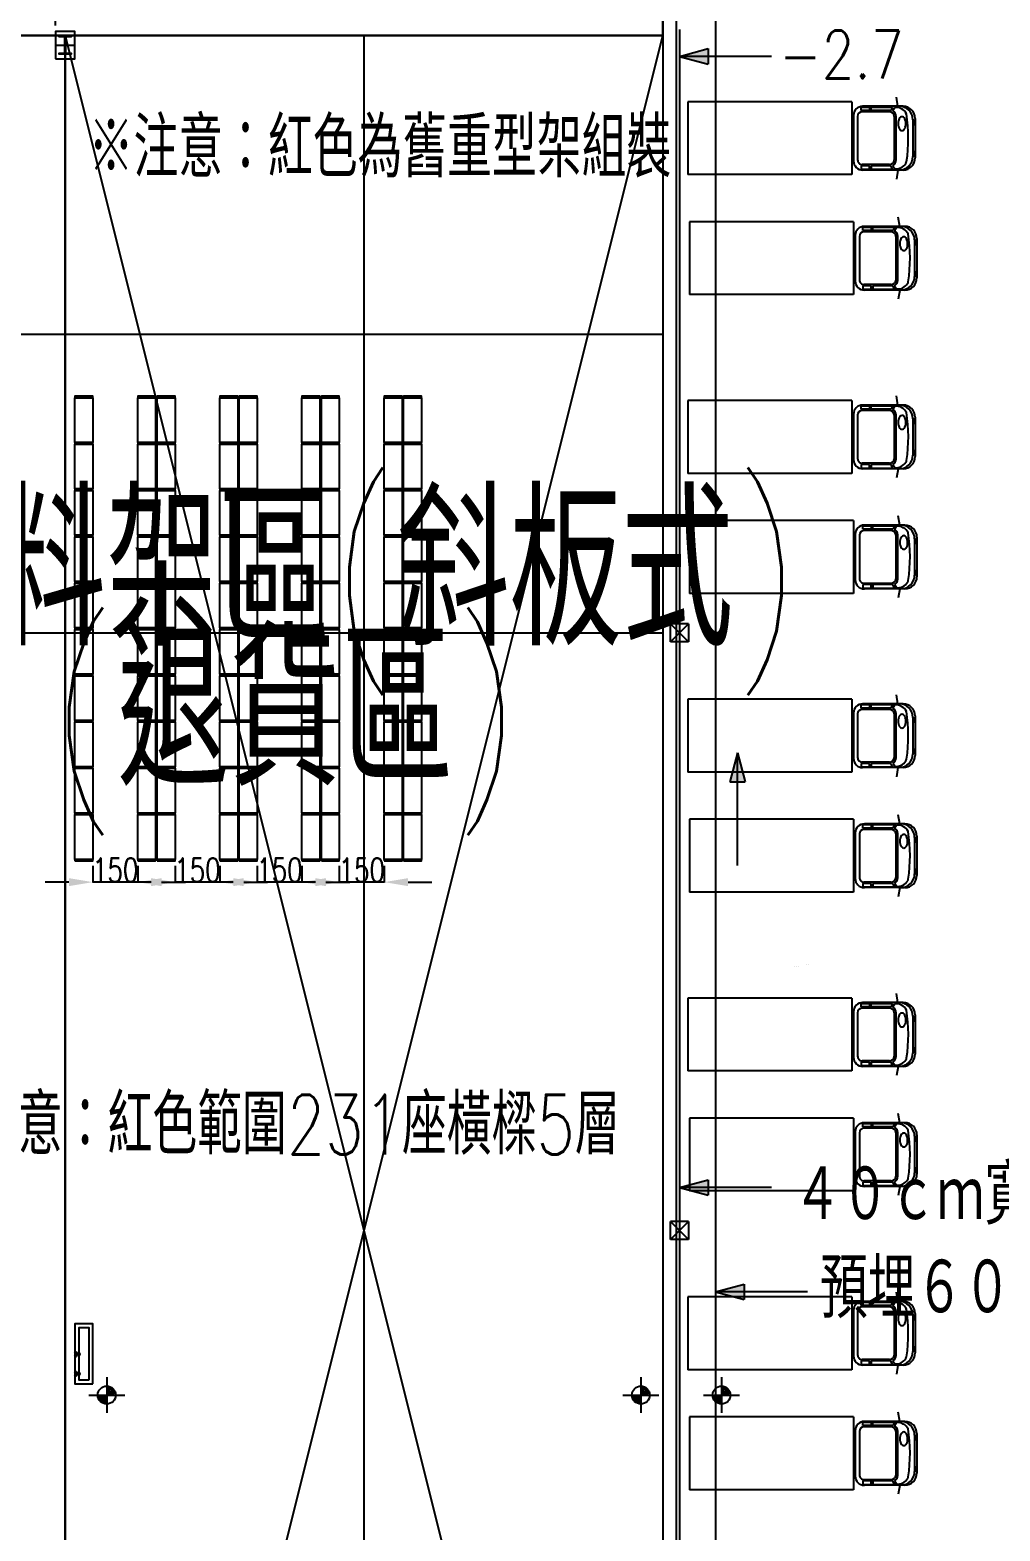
# Model space of a CAD drawing. Extents: x -40736 to 716455, y -65544 to 37405.
# Drawn here: x 358273 to 361520, y -38649 to -33625 of the extents above; entities that cross this region are included whole.
import ezdxf
from ezdxf.enums import TextEntityAlignment as Align

# ---------------------------------------------------------------- set-up
doc = ezdxf.new("R2010")
doc.units = 0
doc.header["$LTSCALE"] = 600
doc.header["$MEASUREMENT"] = 0
doc.linetypes.add('HIDDEN2', pattern=[0.1875, 0.125, -0.0625])
doc.layers.get('0').update_dxf_attribs({"linetype": 'CONTINUOUS'})
doc.layers.get('DEFPOINTS').update_dxf_attribs({"linetype": 'CONTINUOUS'})
for name, color, linetype in [('C4', 4, 'CONTINUOUS'), ('C6', 6, 'CONTINUOUS'), ('C7', 7, 'CONTINUOUS'), ('CAR', 3, 'CONTINUOUS'), ('DTOILET', 4, 'CONTINUOUS'), ('底圖', 253, 'CONTINUOUS'), ('消防箱', 121, 'CONTINUOUS')]:
    doc.layers.add(name, color=color, linetype=linetype)
doc.styles.get("Standard").update_dxf_attribs({"font": 'txt.shx', "width": 0.75, "bigfont": 'chineset.shx'})
doc.styles.add('SUNG', font='txt.shx', dxfattribs={"width": 0.8, "bigfont": 'chineset.shx'})
doc.dimstyles.new('a', dxfattribs={"dimtxt": 100, "dimasz": 100, "dimexe": 1.25, "dimexo": 20, "dimtad": 1, "dimdec": 0, "dimdsep": 46, "dimtxsty": 'Standard', "dimcen": 2.5, "dimclrd": 3, "dimclre": 3, "dimclrt": 1, "dimadec": 0, "dimazin": 0, "dimtfac": 1, "dimtdec": 0, "dimtmove": 0, "dimatfit": 3, "dimfxl": 1, "dimarcsym": 0})

# ---------------------------------------------------------------- blocks, each defined once
blk = doc.blocks.new('PCAR1', base_point=(216.6, 1624.6))
at = {"layer": 'CAR'}
for p, q in [((216.6, 1624.6), (351.9, 1624.6)), ((233.6, 1624.6), (239, 1655.2)), ((250.7, 1610.1), (244.2, 1620.8)), ((323.3, 1622.1), (251.5, 1622.1)), ((251.5, 1622.1), (257, 1610.5)), ((257, 1610.5), (323.3, 1610.5)), ((323.3, 1610.5), (323.3, 1622.1)), ((356.8, 1622.1), (329, 1622.1)), ((329, 1622.1), (329, 1610.5)), ((329, 1610.5), (356.8, 1610.5)), ((356.8, 1610.5), (356.8, 1622.1)), ((388.5, 1396), (388.5, 1639.9)), ((388.5, 1639.9), (937.1, 1639.9)), ((937.1, 1396), (937.1, 1639.9)), ((175.9, 1451.9), (175.9, 1584)), ((183.6, 1457), (183.6, 1578.9)), ((240, 1591.3), (240, 1444.6)), ((246.8, 1445), (246.8, 1590.9)), ((262, 1606.2), (353.5, 1606.2)), ((368.7, 1445), (368.7, 1590.9)), ((382.3, 1441.8), (382.3, 1594.2)), ((216.6, 1411.3), (351.9, 1411.3)), ((233.6, 1411.3), (239, 1380.7)), ((250.7, 1425.8), (244.2, 1415.1)), ((251.5, 1413.8), (257, 1425.4)), ((323.3, 1413.8), (251.5, 1413.8)), ((257, 1425.4), (323.3, 1425.4)), ((262, 1429.7), (353.5, 1429.7)), ((323.3, 1425.4), (323.3, 1413.8)), ((329, 1413.8), (329, 1425.4)), ((329, 1425.4), (356.8, 1425.4)), ((356.8, 1413.8), (329, 1413.8)), ((356.8, 1425.4), (356.8, 1413.8)), ((388.5, 1396), (937.1, 1396))]:
    blk.add_line(p, q, dxfattribs=at)
blk.add_lwpolyline([(220.2, 1492.3, 0.15854), (215.6, 1490.8, 0.106465), (210.9, 1485.5, 0.07162), (207.9, 1477.7, 0.071565), (207.1, 1469.3, 0.057969), (208.2, 1460.1, 0.07162), (210.9, 1453.1, 0.106465), (215.6, 1447.9, 0.15854), (220.2, 1446.4, 0.15854), (224.7, 1447.9, 0.106465), (229.4, 1453.1, 0.07162), (232.2, 1460.1, 0.057969), (233.2, 1469.3, 0.057969), (232.2, 1478.5, 0.07162), (229.4, 1485.5, 0.106465), (224.7, 1490.8, 0.15854)], format="xyb", close=True, dxfattribs=at)
for centre, radius, start, end in [((216.6, 1584), 40.6, 90, 180), ((229.3, 1578.9), 45.7, 90, 180), ((240.9, 1580.7), 40.2, 85.2278, 147.2096), ((262, 1590.9), 22.3, 120.7075, 180), ((351.9, 1594.2), 30.5, 0, 90), ((194.4, 1570.5), 15.3, 134.4871, 225.1562), ((725.7, 1518), 526.7, 171.4226, 188.8918), ((219.9, 1594.2), 15.2, 147.2096, 171.4226), ((262, 1590.9), 15.2, 90, 180), ((353.5, 1590.9), 15.2, 0, 90), ((194.4, 1465.4), 15.3, 134.8438, 225.5129), ((229.3, 1457), 45.7, 180, 270), ((216.6, 1451.9), 40.6, 180, 270), ((219.9, 1441.7), 15.2, 188.5774, 212.7904), ((240.9, 1455.2), 40.2, 207.6368, 274.7722), ((262, 1445), 22.3, 180, 239.2925), ((262, 1445), 15.2, 180, 270), ((351.9, 1441.8), 30.5, 270, 0), ((353.5, 1445), 15.2, 270, 0)]:
    blk.add_arc(centre, radius, start, end, dxfattribs=at)
blk = doc.blocks.new('*X413')
at = {"layer": 'C6', "color": 0}
for p, q in [((11763.7, 29453.8), (11764.5, 29454.6)), ((11763.7, 29452.9), (11765.3, 29454.6)), ((11764.6, 29452.1), (11767.1, 29454.6)), ((11765.5, 29452.1), (11768, 29454.6)), ((11767.3, 29452.1), (11769.8, 29454.6)), ((11768.1, 29452.1), (11770.6, 29454.6)), ((11769.9, 29452.1), (11772.4, 29454.6)), ((11770.8, 29452.1), (11773.3, 29454.6)), ((11772.6, 29452.1), (11775.1, 29454.6)), ((11773.4, 29452.1), (11775.9, 29454.6)), ((11775.2, 29452.1), (11777.7, 29454.6)), ((11776.1, 29452.1), (11778.6, 29454.6)), ((11777.9, 29452.1), (11780.4, 29454.6)), ((11778.7, 29452.1), (11781.2, 29454.6)), ((11780.5, 29452.1), (11783, 29454.6)), ((11781.4, 29452.1), (11783.9, 29454.6)), ((11782.9, 29451.8), (11785.7, 29454.6)), ((11782.9, 29450.9), (11786.5, 29454.6)), ((11782.9, 29449.1), (11784.5, 29450.7)), ((11782.9, 29448.2), (11784.5, 29449.8)), ((11782.9, 29446.5), (11784.5, 29448.1)), ((11782.9, 29445.6), (11784.5, 29447.2)), ((11782.9, 29443.8), (11784.5, 29445.4)), ((11782.9, 29442.9), (11784.5, 29444.5)), ((11782.9, 29441.2), (11784.5, 29442.8)), ((11782.9, 29440.3), (11784.5, 29441.9)), ((11782.9, 29438.5), (11784.5, 29440.1)), ((11782.9, 29437.6), (11784.5, 29439.2)), ((11785.8, 29452.1), (11788.3, 29454.6)), ((11786.7, 29452.1), (11789.2, 29454.6)), ((11788.5, 29452.1), (11791, 29454.6)), ((11789.4, 29452.1), (11791.9, 29454.6)), ((11791.1, 29452.1), (11793.6, 29454.6)), ((11792, 29452.1), (11794.5, 29454.6)), ((11793.8, 29452.1), (11796.3, 29454.6)), ((11794.7, 29452.1), (11797.2, 29454.6)), ((11796.4, 29452.1), (11798.9, 29454.6)), ((11797.3, 29452.1), (11799.8, 29454.6)), ((11799.1, 29452.1), (11801.6, 29454.6)), ((11800, 29452.1), (11802.5, 29454.6)), ((11801.7, 29452.1), (11803.7, 29454)), ((11802.6, 29452.1), (11803.7, 29453.1)), ((11763.7, 29395.4), (11765.3, 29397.1)), ((11763.7, 29394.6), (11766.2, 29397.1)), ((11765.4, 29394.6), (11767.9, 29397.1)), ((11766.3, 29394.6), (11768.8, 29397.1)), ((11768.1, 29394.6), (11770.6, 29397.1)), ((11769, 29394.6), (11771.5, 29397.1)), ((11770.7, 29394.6), (11773.2, 29397.1)), ((11771.6, 29394.6), (11774.1, 29397.1)), ((11773.4, 29394.6), (11775.9, 29397.1)), ((11774.3, 29394.6), (11776.8, 29397.1)), ((11776, 29394.6), (11778.5, 29397.1)), ((11776.9, 29394.6), (11779.4, 29397.1)), ((11778.7, 29394.6), (11781.2, 29397.1)), ((11779.6, 29394.6), (11782.1, 29397.1)), ((11781.3, 29394.6), (11784.5, 29397.7)), ((11782.2, 29394.6), (11784.7, 29397.1)), ((11782.9, 29435.9), (11784.5, 29437.5)), ((11782.9, 29435), (11784.5, 29436.6)), ((11782.9, 29433.2), (11784.5, 29434.8)), ((11782.9, 29432.3), (11784.5, 29433.9)), ((11782.9, 29430.6), (11784.5, 29432.2)), ((11782.9, 29429.7), (11784.5, 29431.3)), ((11782.9, 29427.9), (11784.5, 29429.5)), ((11782.9, 29427), (11784.5, 29428.6)), ((11782.9, 29425.3), (11784.5, 29426.9)), ((11782.9, 29424.4), (11784.5, 29426)), ((11782.9, 29422.6), (11784.5, 29424.2)), ((11782.9, 29421.7), (11784.5, 29423.3)), ((11782.9, 29420), (11784.5, 29421.6)), ((11782.9, 29419.1), (11784.5, 29420.7)), ((11782.9, 29417.3), (11784.5, 29418.9)), ((11782.9, 29416.4), (11784.5, 29418)), ((11782.9, 29414.6), (11784.5, 29416.2)), ((11782.9, 29413.8), (11784.5, 29415.4)), ((11782.9, 29412), (11784.5, 29413.6)), ((11782.9, 29411.1), (11784.5, 29412.7)), ((11782.9, 29409.3), (11784.5, 29410.9)), ((11782.9, 29408.5), (11784.5, 29410.1)), ((11782.9, 29406.7), (11784.5, 29408.3)), ((11782.9, 29405.8), (11784.5, 29407.4)), ((11782.9, 29404), (11784.5, 29405.6)), ((11782.9, 29403.2), (11784.5, 29404.8)), ((11782.9, 29401.4), (11784.5, 29403)), ((11782.9, 29400.5), (11784.5, 29402.1)), ((11782.9, 29398.7), (11784.5, 29400.3)), ((11782.9, 29397.9), (11784.5, 29399.5)), ((11784, 29394.6), (11786.5, 29397.1)), ((11784.9, 29394.6), (11787.4, 29397.1)), ((11786.7, 29394.6), (11789.2, 29397.1)), ((11787.5, 29394.6), (11790, 29397.1)), ((11789.3, 29394.6), (11791.8, 29397.1)), ((11790.2, 29394.6), (11792.7, 29397.1)), ((11792, 29394.6), (11794.5, 29397.1)), ((11792.8, 29394.6), (11795.3, 29397.1)), ((11794.6, 29394.6), (11797.1, 29397.1)), ((11795.5, 29394.6), (11798, 29397.1)), ((11797.3, 29394.6), (11799.8, 29397.1)), ((11798.1, 29394.6), (11800.6, 29397.1)), ((11799.9, 29394.6), (11802.4, 29397.1)), ((11800.8, 29394.6), (11803.3, 29397.1)), ((11802.6, 29394.6), (11803.7, 29395.7)), ((11803.4, 29394.6), (11803.7, 29394.8))]:
    blk.add_line(p, q, dxfattribs=at)
blk = doc.blocks.new('*D609')
at = {"layer": 'DEFPOINTS', "color": 0}
for p in [(358358.8, -33492.8), (358108.8, -33646.8), (358358.8, -33629.8)]:
    blk.add_point(p, dxfattribs=at)
at = {"layer": '消防箱', "color": 3, "lineweight": -2}
for p, q in [((358108.8, -33626.8), (358108.8, -33491.5)), ((358208.8, -33492.8), (358258.8, -33492.8)), ((358358.8, -33609.8), (358358.8, -33491.5))]:
    blk.add_line(p, q, dxfattribs=at)
at = {"layer": '消防箱', "color": 3}
for points in [[(358208.8, -33476.1), (358208.8, -33509.5), (358108.8, -33492.8)], [(358258.8, -33476.1), (358258.8, -33509.5), (358358.8, -33492.8)]]:
    blk.add_solid(points, dxfattribs=at)
at = {"layer": '消防箱', "color": 1, "insert": (358233.8, -33442.2), "char_height": 100, "attachment_point": 5}
blk.add_mtext('250', dxfattribs=at)
blk = doc.blocks.new('A$C29EB08BE')
for points in [[(0, 1550), (60, 1550), (60, 1555), (0, 1555)], [(0, 1550), (60, 1550), (60, 1400), (0, 1400)], [(0, 1395), (60, 1395), (60, 1400), (0, 1400)], [(0, 1395), (60, 1395), (60, 1245), (0, 1245)], [(0, 1240), (60, 1240), (60, 1245), (0, 1245)], [(0, 1240), (60, 1240), (60, 1090), (0, 1090)], [(0, 1085), (60, 1085), (60, 1090), (0, 1090)], [(0, 1085), (60, 1085), (60, 935), (0, 935)], [(0, 930), (60, 930), (60, 935), (0, 935)], [(0, 930), (60, 930), (60, 780), (0, 780)], [(0, 775), (60, 775), (60, 780), (0, 780)], [(0, 775), (60, 775), (60, 625), (0, 625)], [(0, 620), (60, 620), (60, 625), (0, 625)], [(0, 620), (60, 620), (60, 470), (0, 470)], [(0, 465), (60, 465), (60, 470), (0, 470)], [(0, 465), (60, 465), (60, 315), (0, 315)], [(0, 310), (60, 310), (60, 315), (0, 315)], [(0, 310), (60, 310), (60, 160), (0, 160)], [(0, 155), (60, 155), (60, 160), (0, 160)], [(0, 155), (60, 155), (60, 5), (0, 5)], [(0, 0), (60, 0), (60, 5), (0, 5)]]:
    blk.add_lwpolyline(points, close=True)
blk = doc.blocks.new('*D656')
at = {"color": 3, "lineweight": -2}
for p, q in [((358483.8, -36422.4), (358483.8, -36478.4)), ((358633.8, -36422.4), (358633.8, -36478.4)), ((358403.8, -36477.4), (358323.8, -36477.4)), ((358633.8, -36477.4), (358483.8, -36477.4)), ((358713.8, -36477.4), (358793.8, -36477.4))]:
    blk.add_line(p, q, dxfattribs=at)
at = {"color": 3}
for points in [[(358403.8, -36464.1), (358403.8, -36490.8), (358483.8, -36477.4)], [(358713.8, -36464.1), (358713.8, -36490.8), (358633.8, -36477.4)]]:
    blk.add_solid(points, dxfattribs=at)
at = {"layer": 'DEFPOINTS', "color": 0}
for p in [(358483.8, -36406.4), (358633.8, -36406.4), (358483.8, -36477.4)]:
    blk.add_point(p, dxfattribs=at)
at = {"color": 1, "insert": (358558.8, -36436.9), "char_height": 80, "attachment_point": 5}
blk.add_mtext('150', dxfattribs=at)
blk = doc.blocks.new('*D657')
at = {"color": 3, "lineweight": -2}
for p, q in [((358758.8, -36422.4), (358758.8, -36478.4)), ((358908.8, -36422.4), (358908.8, -36478.4)), ((358678.8, -36477.4), (358598.8, -36477.4)), ((358908.8, -36477.4), (358758.8, -36477.4)), ((358988.8, -36477.4), (359068.8, -36477.4))]:
    blk.add_line(p, q, dxfattribs=at)
at = {"color": 3}
for points in [[(358678.8, -36464.1), (358678.8, -36490.8), (358758.8, -36477.4)], [(358988.8, -36464.1), (358988.8, -36490.8), (358908.8, -36477.4)]]:
    blk.add_solid(points, dxfattribs=at)
at = {"layer": 'DEFPOINTS', "color": 0}
for p in [(358758.8, -36406.4), (358908.8, -36406.4), (358758.8, -36477.4)]:
    blk.add_point(p, dxfattribs=at)
at = {"color": 1, "insert": (358833.8, -36436.9), "char_height": 80, "attachment_point": 5}
blk.add_mtext('150', dxfattribs=at)
blk = doc.blocks.new('*D658')
at = {"color": 3, "lineweight": -2}
for p, q in [((359033.8, -36422.4), (359033.8, -36478.4)), ((359183.8, -36422.4), (359183.8, -36478.4)), ((358953.8, -36477.4), (358873.8, -36477.4)), ((359183.8, -36477.4), (359033.8, -36477.4)), ((359263.8, -36477.4), (359343.8, -36477.4))]:
    blk.add_line(p, q, dxfattribs=at)
at = {"color": 3}
for points in [[(358953.8, -36464.1), (358953.8, -36490.8), (359033.8, -36477.4)], [(359263.8, -36464.1), (359263.8, -36490.8), (359183.8, -36477.4)]]:
    blk.add_solid(points, dxfattribs=at)
at = {"layer": 'DEFPOINTS', "color": 0}
for p in [(359033.8, -36406.4), (359183.8, -36406.4), (359033.8, -36477.4)]:
    blk.add_point(p, dxfattribs=at)
at = {"color": 1, "insert": (359108.8, -36436.9), "char_height": 80, "attachment_point": 5}
blk.add_mtext('150', dxfattribs=at)
blk = doc.blocks.new('*D659')
at = {"color": 3, "lineweight": -2}
for p, q in [((359308.8, -36422.4), (359308.8, -36478.4)), ((359458.8, -36422.4), (359458.8, -36478.4)), ((359228.8, -36477.4), (359148.8, -36477.4)), ((359458.8, -36477.4), (359308.8, -36477.4)), ((359538.8, -36477.4), (359618.8, -36477.4))]:
    blk.add_line(p, q, dxfattribs=at)
at = {"color": 3}
for points in [[(359228.8, -36464.1), (359228.8, -36490.8), (359308.8, -36477.4)], [(359538.8, -36464.1), (359538.8, -36490.8), (359458.8, -36477.4)]]:
    blk.add_solid(points, dxfattribs=at)
at = {"layer": 'DEFPOINTS', "color": 0}
for p in [(359308.8, -36406.4), (359458.8, -36406.4), (359308.8, -36477.4)]:
    blk.add_point(p, dxfattribs=at)
at = {"color": 1, "insert": (359383.8, -36436.9), "char_height": 80, "attachment_point": 5}
blk.add_mtext('150', dxfattribs=at)

msp = doc.modelspace()

# ---------------------------------------------------------------- linework, layer by layer
at = {"color": 1, "linetype": 'Continuous'}
msp.add_line((358358.78957, -33675.79681), (358423.78957, -33675.79681), dxfattribs=at)
at = {"color": 0}
msp.add_lwpolyline([(360437.28956, -32043.29681), (348358.78957, -32043.29681), (348358.78957, -49721.79681), (360437.28956, -49721.79681)], close=True, dxfattribs=at)
at = {"color": 1}
msp.add_lwpolyline([(358358.78957, -33721.79681), (358423.78957, -33721.79681), (358423.78957, -33629.79681), (358358.78957, -33629.79681)], close=True, dxfattribs=at)
msp.add_lwpolyline([(358371.28957, -33645.79681), (358411.28957, -33645.79681), (358411.28957, -33648.29681), (358392.08957, -33648.29681), (358392.08957, -33703.29681), (358411.28957, -33703.29681), (358411.28957, -33705.79681), (358371.28957, -33705.79681), (358371.28957, -33703.29681), (358390.48957, -33703.29681), (358390.48957, -33648.29681), (358371.28957, -33648.29681), (358371.28957, -33645.79681)], dxfattribs=at)
at = {"layer": 'C4', "linetype": 'Continuous', "const_width": 0.1}
msp.add_lwpolyline([(360948.40105, -36761.3184), (360831.28956, -36761.3184), (360881.99933, -36751.40769), (360831.28956, -36761.3184)], dxfattribs=at)
at = {"layer": 'C7', "linetype": 'HIDDEN2', "const_width": 0.1}
msp.add_lwpolyline([(360391.28956, -33629.79681), (360827.28956, -33629.79681), (360827.28956, -39721.79681), (360391.28956, -39721.79681)], dxfattribs=at)
at = {"layer": 'DTOILET'}
for p, q in [((358423.78957, -38049.66856), (358428.78957, -38049.66856)), ((358423.78957, -38052.16856), (358428.78957, -38052.16856)), ((358434.93449, -38055.53925), (358423.78957, -38054.66856)), ((358434.93449, -38058.79786), (358423.78957, -38059.66856)), ((358423.78957, -38062.16856), (358428.78957, -38062.16856)), ((358423.78957, -38064.66856), (358428.78957, -38064.66856)), ((358428.05734, -38050.40079), (358424.5218, -38053.93632)), ((358428.05734, -38053.93632), (358424.5218, -38050.40079)), ((358428.05734, -38060.40079), (358424.5218, -38063.93632)), ((358428.05734, -38063.93632), (358424.5218, -38060.40079)), ((358426.28957, -38049.66856), (358426.28957, -38054.66856)), ((358426.28957, -38059.66856), (358426.28957, -38064.66856)), ((358428.78957, -38049.66856), (358428.78957, -38055.05918)), ((358428.78957, -38059.27793), (358428.78957, -38064.66856)), ((358423.78957, -38115.27945), (358428.78957, -38115.27945)), ((358423.78957, -38117.77945), (358428.78957, -38117.77945)), ((358434.93449, -38121.15015), (358423.78957, -38120.27945)), ((358434.93449, -38124.40876), (358423.78957, -38125.27945)), ((358423.78957, -38127.77945), (358428.78957, -38127.77945)), ((358428.05734, -38116.01169), (358424.5218, -38119.54722)), ((358428.05734, -38119.54722), (358424.5218, -38116.01169)), ((358428.05734, -38126.01169), (358424.5218, -38129.54722)), ((358428.05734, -38129.54722), (358424.5218, -38126.01169)), ((358426.28957, -38115.27945), (358426.28957, -38120.27945)), ((358426.28957, -38125.27945), (358426.28957, -38130.27945)), ((358428.78957, -38115.27945), (358428.78957, -38120.67008)), ((358428.78957, -38124.88883), (358428.78957, -38130.27945)), ((358423.78957, -38130.27945), (358428.78957, -38130.27945))]:
    msp.add_line(p, q, dxfattribs=at)
for centre, radius in [((358426.28957, -38052.16856), 2.5), ((358426.28957, -38062.16856), 2.5), ((358426.28957, -38057.29233), 1), ((358426.28957, -38117.77945), 2.5), ((358426.28957, -38127.77945), 2.5), ((358426.28957, -38122.90323), 1)]:
    msp.add_circle(centre, radius, dxfattribs=at)
for centre, radius, start, end in [((358437.28957, -38057.16856), 3.5, 208.77832427, 151.22167573), ((358434.93449, -38057.16856), 1.6293, 270, 90), ((358437.28957, -38057.16856), 2.5, 219.07284829, 140.92715172), ((358437.28957, -38122.77945), 3.5, 208.77832427, 151.22167573), ((358434.93449, -38122.77945), 1.6293, 270, 90), ((358437.28957, -38122.77945), 2.5, 219.07284829, 140.92715172)]:
    msp.add_arc(centre, radius, start, end, dxfattribs=at)
at = {"layer": '底圖', "color": 253}
for p, q in [((360567.90038, -30423.32065), (360567.90038, -43681.55583)), ((360391.29137, -33643.32065), (360391.29137, -31743.32065)), ((335391.29017, -33643.31825), (358391.28837, -33643.31825)), ((358391.28837, -33643.31825), (358391.28837, -43643.31825)), ((358391.28837, -41643.31845), (358391.28837, -33643.31825)), ((358391.28837, -33643.31825), (360391.29137, -41643.31845)), ((358391.28837, -33643.31825), (360391.29137, -33643.31825)), ((358391.28837, -41643.31845), (360391.29137, -33643.32065)), ((359391.28837, -33643.31825), (359391.28837, -43643.31825)), ((360391.29137, -33643.31825), (360391.29137, -41643.31845)), ((360447.24102, -33623.31825), (360447.24102, -43624.23374)), ((360447.24102, -33713.47376), (360543.8336, -33687.59185)), ((360543.8336, -33687.59185), (360543.8336, -33739.35566)), ((360447.24102, -33713.47376), (360543.8336, -33739.35566)), ((360755.42796, -33713.47376), (360447.24102, -33713.47376)), ((335391.29017, -34643.31885), (360391.29137, -34643.31885)), ((360477.24102, -35613.31885), (360417.24102, -35613.31885)), ((360477.24102, -35613.31885), (360417.24102, -35673.31885)), ((360417.24102, -35613.31885), (360477.24102, -35673.31885)), ((360417.24102, -35673.31885), (360417.24102, -35613.31885)), ((360477.24102, -35613.31885), (360477.24102, -35673.31885)), ((335391.29017, -35643.31885), (360391.29137, -35643.31885)), ((360477.24102, -35673.31885), (360417.24102, -35673.31885)), ((360641.64599, -36045.03941), (360615.76408, -36141.63199)), ((360641.64599, -36045.03941), (360667.52789, -36141.63199)), ((360641.64599, -36422.19849), (360641.64599, -36045.03941)), ((360615.76408, -36141.63199), (360667.52789, -36141.63199)), ((360447.24102, -37499.12479), (360543.8336, -37473.24288)), ((360543.8336, -37473.24288), (360543.8336, -37525.00669)), ((360447.24102, -37499.12479), (360543.8336, -37525.00669)), ((360755.42796, -37499.12479), (360447.24102, -37499.12479)), ((360477.24102, -37613.31885), (360417.24102, -37613.31885)), ((360477.24102, -37613.31885), (360417.24102, -37673.31885)), ((360417.24102, -37613.31885), (360477.24102, -37673.31885)), ((360417.24102, -37673.31885), (360417.24102, -37613.31885)), ((360477.24102, -37613.31885), (360477.24102, -37673.31885)), ((360477.24102, -37673.31885), (360417.24102, -37673.31885)), ((360567.90038, -37848.8913), (360664.49296, -37823.0094)), ((360664.49296, -37823.0094), (360664.49296, -37874.77321)), ((360567.90038, -37848.8913), (360664.49296, -37874.77321)), ((360876.08732, -37848.8913), (360567.90038, -37848.8913)), ((358530.33252, -38134.12054), (358530.33252, -38254.12054)), ((358534.33252, -38190.12054), (358534.33252, -38168.43007)), ((358538.33252, -38186.12054), (358538.33252, -38173.62664)), ((360318.13466, -38134.12054), (360318.13466, -38254.12054)), ((360322.13466, -38190.12054), (360322.13466, -38168.43007)), ((360326.13466, -38186.12054), (360326.13466, -38173.62664)), ((360588.13466, -38134.12054), (360588.13466, -38254.12054)), ((360592.13466, -38190.12054), (360592.13466, -38168.43007)), ((360596.13466, -38186.12054), (360596.13466, -38173.62664)), ((358470.33252, -38194.12054), (358590.33252, -38194.12054)), ((358526.33252, -38198.12054), (358504.64206, -38198.12054)), ((358522.33252, -38202.12054), (358509.83862, -38202.12054)), ((358522.33252, -38214.61444), (358522.33252, -38202.12054)), ((358526.33252, -38219.81101), (358526.33252, -38198.12054)), ((358556.02299, -38190.12054), (358534.33252, -38190.12054)), ((358550.82642, -38186.12054), (358538.33252, -38186.12054)), ((360258.13466, -38194.12054), (360378.13466, -38194.12054)), ((360314.13466, -38198.12054), (360292.44419, -38198.12054)), ((360310.13466, -38202.12054), (360297.64075, -38202.12054)), ((360310.13466, -38214.61444), (360310.13466, -38202.12054)), ((360314.13466, -38219.81101), (360314.13466, -38198.12054)), ((360343.82512, -38190.12054), (360322.13466, -38190.12054)), ((360338.62856, -38186.12054), (360326.13466, -38186.12054)), ((360528.13466, -38194.12054), (360648.13466, -38194.12054)), ((360584.13466, -38198.12054), (360562.44419, -38198.12054)), ((360580.13466, -38202.12054), (360567.64075, -38202.12054)), ((360580.13466, -38214.61444), (360580.13466, -38202.12054)), ((360584.13466, -38219.81101), (360584.13466, -38198.12054)), ((360613.82512, -38190.12054), (360592.13466, -38190.12054)), ((360608.62856, -38186.12054), (360596.13466, -38186.12054))]:
    msp.add_line(p, q, dxfattribs=at)
msp.add_lwpolyline([(353391.28837, -32043.32065), (360391.29137, -32043.32065), (360391.29137, -33643.31825), (353391.28837, -33643.31825)], close=True, dxfattribs=at)
at = {"layer": '底圖'}
for points in [[(358483.78957, -38156.26912), (358483.78957, -37956.26912), (358423.78957, -37956.26912), (358423.78957, -38156.26912)], [(358471.15789, -38143.63744), (358471.15789, -37968.9008), (358436.42125, -37968.9008), (358436.42125, -38143.63744)]]:
    msp.add_lwpolyline(points, close=True, dxfattribs=at)
at = {"layer": '底圖', "color": 253}
for points in [[(358516.91611, -38206.12054), (358518.33252, -38206.12054), (358518.33252, -38207.53695)], [(358543.74893, -38182.12054), (358542.33252, -38182.12054), (358542.33252, -38180.70413)], [(360304.71825, -38206.12054), (360306.13466, -38206.12054), (360306.13466, -38207.53695)], [(360331.55106, -38182.12054), (360330.13466, -38182.12054), (360330.13466, -38180.70413)], [(360574.71825, -38206.12054), (360576.13466, -38206.12054), (360576.13466, -38207.53695)], [(360601.55106, -38182.12054), (360600.13466, -38182.12054), (360600.13466, -38180.70413)]]:
    msp.add_lwpolyline(points, dxfattribs=at)
for centre in [(358530.33252, -38194.12054), (360318.13466, -38194.12054), (360588.13466, -38194.12054)]:
    msp.add_circle(centre, 30, dxfattribs=at)
for centre, radius, start, end in [((358530.33252, -38194.12054), 26, 8.849883, 81.15012), ((358530.33252, -38194.12054), 22, 21.323687, 68.676316), ((360318.13466, -38194.12054), 26, 8.849883, 81.15012), ((360318.13466, -38194.12054), 22, 21.323687, 68.676316), ((360588.13466, -38194.12054), 26, 8.849883, 81.15012), ((360588.13466, -38194.12054), 22, 21.323687, 68.676316), ((358530.33252, -38194.12054), 26, 188.849881, 261.150125), ((358530.33252, -38194.12054), 22, 201.323692, 248.676314), ((358530.33252, -38194.12054), 18, 221.810311, 228.189681), ((358530.33252, -38194.12054), 18, 41.810317, 48.189686), ((360318.13466, -38194.12054), 26, 188.849881, 261.150125), ((360318.13466, -38194.12054), 22, 201.323692, 248.676314), ((360318.13466, -38194.12054), 18, 221.810311, 228.189681), ((360318.13466, -38194.12054), 18, 41.810317, 48.189686), ((360588.13466, -38194.12054), 26, 188.849881, 261.150125), ((360588.13466, -38194.12054), 22, 201.323692, 248.676314), ((360588.13466, -38194.12054), 18, 221.810311, 228.189681), ((360588.13466, -38194.12054), 18, 41.810317, 48.189686)]:
    msp.add_arc(centre, radius, start, end, dxfattribs=at)
for points in [[(360543.8336, -33687.59185), (360543.8336, -33739.35566), (360447.24102, -33713.47376)], [(360615.76408, -36141.63199), (360667.52789, -36141.63199), (360641.64599, -36045.03941)], [(360543.8336, -37473.24288), (360543.8336, -37525.00669), (360447.24102, -37499.12479)], [(360664.49296, -37823.0094), (360664.49296, -37874.77321), (360567.90038, -37848.8913)]]:
    msp.add_solid(points, dxfattribs=at)

# ---------------------------------------------------------------- block references
at = {"color": 1}
msp.add_blockref('*X413', (346607.62617, -63100.37028), dxfattribs=at)
for p in [(358423.78958, -36406.35118), (358633.78958, -36406.35118), (358698.78958, -36406.35118), (358908.78958, -36406.35118), (358973.78958, -36406.35118), (359183.78958, -36406.35118), (359248.78958, -36406.35118), (359458.78958, -36406.35118), (359523.78958, -36406.35118)]:
    msp.add_blockref('A$C29EB08BE', p)
at = {"layer": 'CAR', "linetype": 'Continuous', "rotation": 180.0027596924118}
for p in [(361195.83673, -34093.93646), (361201.56315, -34495.76092), (361195.8849, -35093.93646), (361201.61131, -35495.76092), (361195.83673, -36093.93646), (361201.56315, -36495.76092), (361195.8849, -37093.93646), (361201.61131, -37495.76092), (361195.83673, -38093.93646), (361201.56315, -38495.76092)]:
    msp.add_blockref('PCAR1', p, dxfattribs=at)

# ---------------------------------------------------------------- texts
at = {"color": 0, "width": 0.75}
for s, p in [('中型料架區(斜板式)', (359128.09016, -35685.18609)), ('(退貨區)', (359128.09016, -36153.79517))]:
    msp.add_text(s, height=500, dxfattribs=at).set_placement(p, align=Align.CENTER)
at = {"color": 1, "char_height": 200, "attachment_point": 1}
for s, insert in [('※注意：紅色為舊重型架組裝', (358469.75784, -33918.32419)), ('※注意：紅色範圍231座橫樑5層', (357932.84745, -37188.95265))]:
    msp.add_mtext(s, dxfattribs=dict(at, insert=insert))
at = {"layer": '底圖', "color": 253, "style": 'SUNG', "width": 0.8}
for s, height, p in [('-2.7', 160, (360780.82035, -33787.4049)), ('４０ｃｍ寬排水明溝', 200, (360828.6199, -37624.20087)), ('預埋６０∮ＲＣＰ', 200, (360917.64596, -37936.18881))]:
    msp.add_text(s, height=height, dxfattribs=at).set_placement(p)

# ---------------------------------------------------------------- dimensions: what is measured, and where the dimension line sits
for base, p1, p2, picture, middle in [((358483.78956, -36477.42978), (358633.78956, -36406.35118), (358483.78956, -36406.35118), '*D656', (358558.78956, -36436.92978)), ((358758.78956, -36477.42978), (358908.78956, -36406.35118), (358758.78956, -36406.35118), '*D657', (358833.78956, -36436.92978)), ((359033.78956, -36477.42978), (359183.78956, -36406.35118), (359033.78956, -36406.35118), '*D658', (359108.78956, -36436.92978)), ((359308.78956, -36477.42978), (359458.78956, -36406.35118), (359308.78956, -36406.35118), '*D659', (359383.78956, -36436.92978))]:
    dim = msp.add_linear_dim(base=base, p1=p1, p2=p2, dimstyle='a', override={"dimscale": 0.8})
    dim.commit()
    dim.dimension.update_dxf_attribs({"geometry": picture, "text_midpoint": middle})
at = {"layer": '消防箱'}
dim = msp.add_linear_dim(base=(358358.78957, -33492.79308), p1=(358108.78957, -33646.79681), p2=(358358.78957, -33629.79681), dimstyle='a', dxfattribs=at)
dim.commit()
dim.dimension.update_dxf_attribs({"geometry": '*D609', "text_midpoint": (358233.78957, -33442.16808)})

doc.saveas('drawing.dxf')
